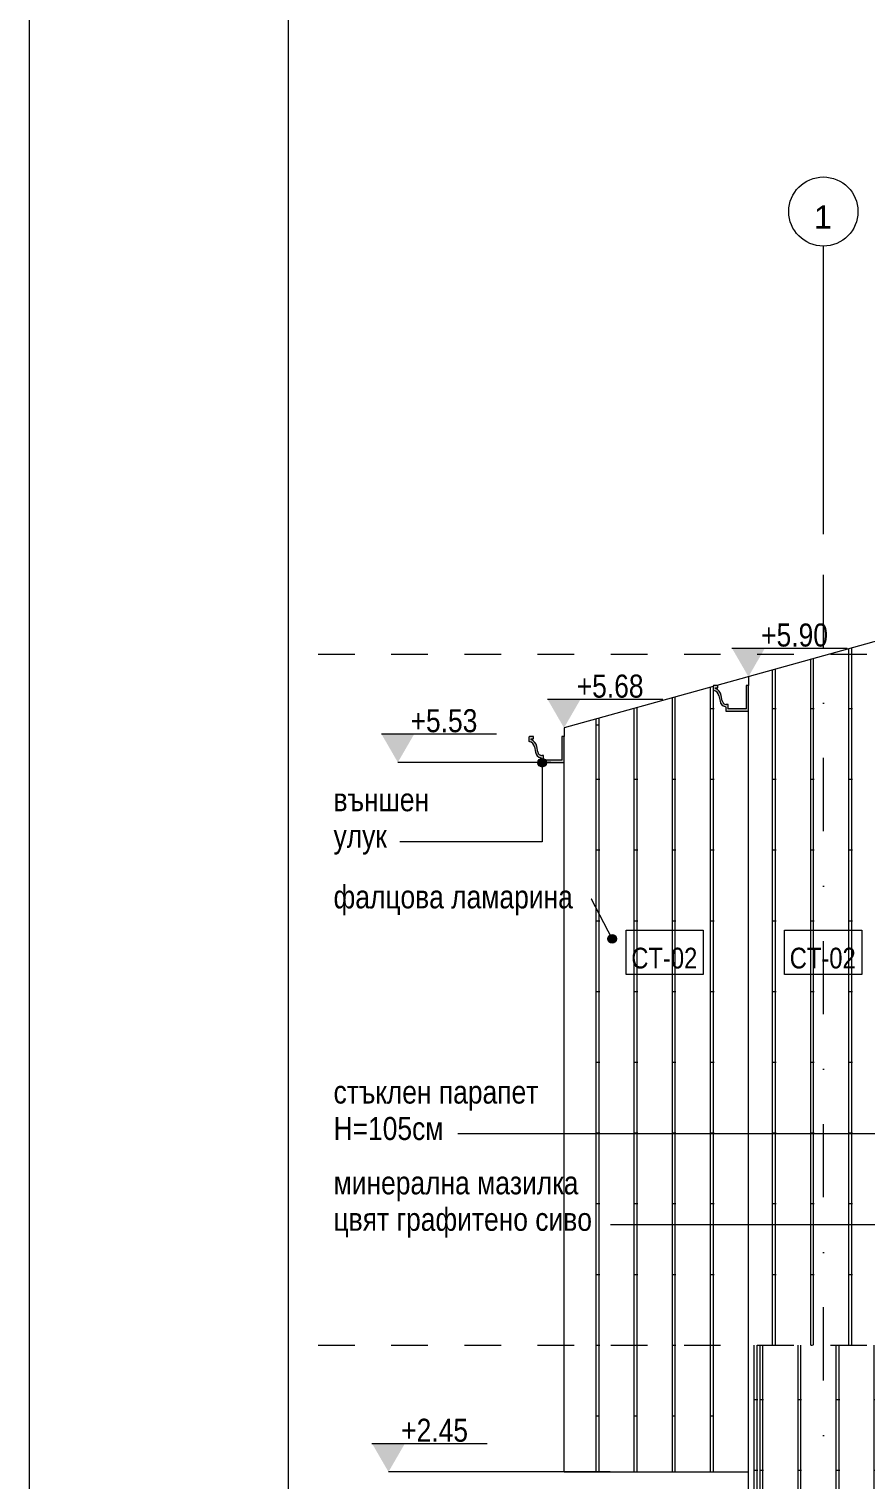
# Model space of a CAD drawing. Header units: centimetres. Extents: x 0 to 25250, y 0 to 2250.
# Drawn here: x 20750 to 21113, y 494 to 1124 of the extents above; entities that cross this region are included whole.
import ezdxf

# ---------------------------------------------------------------- set-up
doc = ezdxf.new("R2010")
doc.units = ezdxf.units.CM
doc.linetypes.add('24-View-3$0$Dash', pattern=[31.75, 15.875, -15.875])
doc.linetypes.add('24-View-3$0$Dash dot', pattern=[79.375, 31.75, -23.8125, 0, -23.8125])
for name, color, linetype, lineweight in [('A-ANNO-NOTE', 7, 'Continuous', 9), ('A-FLOR-LEVL', 7, 'Continuous', 9), ('A-ROOF', 7, 'Continuous', 9), ('A-ROOF-OTLN', 7, 'Continuous', 9), ('A-ROOF-PATT', 7, 'Continuous', 9), ('A-WALL', 7, 'Continuous', 9), ('A-WALL-IDEN', 7, 'Continuous', 9), ('A-WALL-PATT', 7, 'Continuous', 9), ('G-ANNO-DIMS', 7, 'Continuous', 9), ('G-ANNO-TEXT', 7, 'Continuous', 9), ('G-ANNO-TTLB', 7, 'Continuous', 9), ('S-GRID', 7, 'Continuous', 9), ('S-GRID-IDEN', 7, 'Continuous', 9)]:
    doc.layers.add(name, color=color, linetype=linetype, lineweight=lineweight)
doc.styles.add('24-View-3$0$Arial', font='arial.ttf', dxfattribs={"height": 10})
doc.styles.add('24-View-3$0$Arial Narrow', font='ARIALN.TTF', dxfattribs={"height": 10})
doc.styles.add('24-View-3$0$Arial Narrow_1', font='ARIALN.TTF', dxfattribs={"height": 9})
doc.styles.add('24-View-3$0$Arial Narrow_2', font='ARIALN.TTF', dxfattribs={"height": 10})

# ---------------------------------------------------------------- blocks, each defined once
blk = doc.blocks.new('TEC_ОФИЦИАЛНА РАМКА - TEC_ОФИЦИАЛНА РАМКА-2548457-СГРАДА ТИП III - ФАСАДИ')
at = {"layer": 'G-ANNO-TTLB'}
for p, q in [((-48.379, 40.554), (-48.379, -4.446)), ((-46.129, -4.146), (-46.129, 40.254))]:
    blk.add_line(p, q, dxfattribs=at)
blk = doc.blocks.new('Grid - TEC_GRID_CIRCLE-145857-ЮГ')
at = {"layer": 'S-GRID-IDEN'}
blk.add_circle((696.64, 792.09), 15, dxfattribs=at)
blk = doc.blocks.new('Spot Elevations - ELEVATION_PROJECT-150941-ЮГ')
at = {"layer": 'A-ANNO-NOTE'}
blk.add_hatch(color=256, dxfattribs=at).paths.add_polyline_path([(772.59, 642.39), (786.9, 642.39), (779.74, 630)])
blk.add_line((772.59, 642.39), (822.59, 642.39), dxfattribs=at)

msp = doc.modelspace()

# ---------------------------------------------------------------- block references
at = {"layer": 'G-ANNO-TTLB', "xscale": 50, "yscale": 50, "zscale": 50}
msp.add_blockref('TEC_ОФИЦИАЛНА РАМКА - TEC_ОФИЦИАЛНА РАМКА-2548457-СГРАДА ТИП III - ФАСАДИ', (23168.96, 222.31), dxfattribs=at)

# ---------------------------------------------------------------- next in the draw order: hatches: boundary and pattern name
at = {"layer": 'A-ROOF-PATT', "true_color": 0x8b8b8b}
h = msp.add_hatch(dxfattribs=at)
h.set_pattern_fill('FP3_32', color=252, style=0, pattern_type=2)
h.set_pattern_definition([(0, (20874.446, 852.922), (16.51, 30.709), [0.8382, -15.672]), (90, (20857.936, 852.922), (-16.51, 30.709), [30.709, 0]), (90, (20859.206, 852.922), (-16.51, 30.709), [30.709, 0])])
h.paths.add_polyline_path([(21062.08, 837.91), (21587.08, 983.51), (21587.08, 988.69), (21062.08, 843.1)])
h = msp.add_hatch(dxfattribs=at)
h.set_pattern_fill('FP3_33', color=252, style=0, pattern_type=2)
h.set_pattern_definition([(0, (20913.49, 852.922), (16.51, 30.709), [0.8382, -15.672]), (90, (20896.979, 852.922), (-16.51, 30.709), [30.709, 0]), (90, (20898.249, 852.922), (-16.51, 30.709), [30.709, 0])])
h.paths.add_polyline_path([(20982.08, 815.72), (21049.34, 834.38), (21049.08, 835.47), (21048.75, 836.07), (21048.28, 836.57), (21047.69, 836.94), (21047.04, 837.14), (21046.84, 837.34), (21046.84, 838.87), (20982.08, 820.91), (20982.08, 817.87)])
h.paths.add_polyline_path([(21050.31, 834.65), (21061.08, 837.63), (21061.08, 839.29), (21062.08, 839.3), (21062.08, 843.1), (21048.34, 839.29), (21048.79, 839.29), (21048.79, 838.29), (21047.84, 838.29), (21047.84, 837.96), (21048.75, 837.44), (21049.25, 837.01), (21049.75, 836.34), (21050.04, 835.75), (21050.28, 834.8)])
at = {"layer": 'A-ROOF-PATT', "lineweight": 5, "true_color": 0xc0c0c0}
for points in [[(21052.44, 828.1), (21062.08, 828.1), (21062.08, 839.29), (21061.08, 839.29), (21061.08, 829.1), (21053.24, 829.1), (21053.24, 831.08), (21052.04, 831.13), (21051.65, 831.28), (21051.3, 831.52), (21051.02, 831.84), (21050.83, 832.22), (21050.04, 835.75), (21049.69, 836.47), (21049.18, 837.09), (21048.56, 837.6), (21047.84, 837.96), (21047.84, 838.29), (21048.79, 838.29), (21048.79, 839.29), (21047.03, 839.28), (21046.84, 839.03), (21046.84, 837.34), (21047.04, 837.14), (21047.69, 836.94), (21048.28, 836.57), (21048.75, 836.07), (21049.08, 835.47), (21049.51, 833.59), (21049.92, 831.8), (21050.25, 831.2), (21050.73, 830.7), (21051.31, 830.33), (21052.17, 830.01), (21052.24, 829.86), (21052.24, 828.3)], [(20978.47, 805.91), (20982.08, 805.91), (20982.08, 817.1), (20981.08, 817.1), (20981.08, 806.91), (20973.24, 806.91), (20973.24, 808.89), (20972.04, 808.94), (20971.65, 809.09), (20971.3, 809.34), (20971.02, 809.66), (20970.83, 810.03), (20970.04, 813.56), (20969.69, 814.28), (20969.18, 814.91), (20968.56, 815.41), (20967.84, 815.77), (20967.84, 816.1), (20968.79, 816.1), (20968.79, 817.1), (20967.03, 817.09), (20966.84, 816.84), (20966.84, 815.16), (20967.04, 814.96), (20967.69, 814.75), (20968.28, 814.38), (20968.75, 813.88), (20969.08, 813.28), (20969.25, 812.61), (20969.92, 809.62), (20970.25, 809.01), (20970.73, 808.51), (20971.31, 808.15), (20972.17, 807.82), (20972.24, 807.68), (20972.24, 806.11), (20972.44, 805.91)]]:
    msp.add_hatch(color=9, dxfattribs=at).paths.add_polyline_path(points)
at = {"layer": 'A-WALL-PATT', "true_color": 0x8b8b8b}
h = msp.add_hatch(dxfattribs=at)
h.set_pattern_fill('FP3_36', color=252, style=0, pattern_type=2)
h.set_pattern_definition([(0, (21089.076, 552.922), (16.51, 30.709), [0.8382, -15.672]), (90, (21072.566, 552.922), (-16.51, 30.709), [30.709, 0]), (90, (21073.836, 552.922), (-16.51, 30.709), [30.709, 0])])
h.paths.add_polyline_path([(21067.08, 552.92), (21122.08, 552.92), (21122.08, 815.12), (21587.08, 944.07), (21587.08, 983.51), (21067.08, 839.3), (21067.08, 554.43)])
h = msp.add_hatch(dxfattribs=at)
h.set_pattern_fill('FP3_39', color=252, style=0, pattern_type=2)
h.set_pattern_definition([(0, (21078.59, 552.922), (16.51, 30.709), [0.8382, -15.672]), (90, (21062.079, 552.922), (-16.51, 30.709), [30.709, 0]), (90, (21063.349, 552.922), (-16.51, 30.709), [30.709, 0])])
h.paths.add_polyline_path([(21008.33, 497.92), (21062.08, 497.92), (21062.08, 828.1), (21052.44, 828.1), (21052.24, 828.3), (21052.21, 829.94), (21052.04, 830.1), (21051.31, 830.33), (21050.73, 830.7), (21050.24, 831.22), (21049.91, 831.84), (21049.51, 833.59), (21049.34, 834.38), (20987.08, 817.11), (20987.08, 497.92)])
h.paths.add_polyline_path([(21061.08, 829.1), (21061.08, 837.63), (21050.31, 834.65), (21050.83, 832.22), (21051.06, 831.8), (21051.31, 831.52), (21051.65, 831.28), (21052.24, 831.1), (21052.46, 831.08), (21053.24, 831.08), (21053.24, 829.1)])
h = msp.add_hatch(dxfattribs=at)
h.set_pattern_fill('FP3_38', color=252, style=0, pattern_type=2)
h.set_pattern_definition([(0, (21081.09, 252.922), (16.51, 30.709), [0.8382, -15.672]), (90, (21064.579, 252.922), (-16.51, 30.709), [30.709, 0]), (90, (21065.849, 252.922), (-16.51, 30.709), [30.709, 0])])
h.paths.add_polyline_path([(21067.08, 252.92), (21067.08, 552.92), (21062.08, 552.92), (21062.08, 252.92)])
h = msp.add_hatch(dxfattribs=at)
h.set_pattern_fill('FP3_37', color=252, style=0, pattern_type=2)
h.set_pattern_definition([(0, (21083.59, 252.922), (16.51, 30.709), [0.8382, -15.672]), (90, (21067.079, 252.922), (-16.51, 30.709), [30.709, 0]), (90, (21068.349, 252.922), (-16.51, 30.709), [30.709, 0])])
h.paths.add_polyline_path([(21067.08, 252.92), (21122.08, 252.92), (21122.08, 552.92), (21067.08, 552.92), (21067.08, 259.54)])
at = {"layer": 'G-ANNO-TEXT'}
h = msp.add_hatch(color=256, dxfattribs=at)
edge = h.paths.add_edge_path()
edge.add_arc((20972.58, 805.78), 1.88, 0, 360)
h = msp.add_hatch(color=256, dxfattribs=at)
edge = h.paths.add_edge_path()
edge.add_arc((21002.92, 729.33), 1.88, 0, 360)

# ---------------------------------------------------------------- next in the draw order: linework, layer by layer
at = {"layer": 'A-FLOR-LEVL', "linetype": '24-View-3$0$Dash'}
for p, q in [((20875.39, 852.92), (22739.49, 852.92)), ((20875.39, 552.92), (22739.49, 552.92))]:
    msp.add_line(p, q, dxfattribs=at)
at = {"layer": 'A-ROOF'}
for p, q in [((21587.08, 988.69), (21048.34, 839.29)), ((21046.84, 838.87), (20982.08, 820.91)), ((21062.08, 843.1), (21062.08, 839.29)), ((20982.08, 820.91), (20982.08, 817.1))]:
    msp.add_line(p, q, dxfattribs=at)
at = {"layer": 'A-ROOF-OTLN'}
for p, q in [((21046.84, 839.03), (21046.84, 837.34)), ((21048.79, 839.29), (21047.1, 839.29)), ((21047.84, 837.96), (21047.84, 838.29)), ((21047.84, 838.29), (21048.79, 838.29)), ((21048.79, 838.29), (21048.79, 839.29)), ((21062.08, 839.29), (21061.08, 839.29)), ((21061.08, 839.29), (21061.08, 829.1)), ((21062.08, 828.1), (21062.08, 839.29)), ((21049.25, 834.8), (21049.75, 832.47)), ((21050.74, 832.63), (21050.24, 834.97)), ((21052.24, 829.86), (21052.24, 828.3)), ((21052.44, 828.1), (21062.08, 828.1)), ((21053.24, 831.08), (21052.46, 831.08)), ((21053.24, 829.1), (21053.24, 831.08)), ((21061.08, 829.1), (21053.24, 829.1)), ((20966.84, 816.84), (20966.84, 815.16)), ((20968.79, 817.1), (20967.1, 817.1)), ((20967.84, 815.77), (20967.84, 816.1)), ((20967.84, 816.1), (20968.79, 816.1)), ((20968.79, 816.1), (20968.79, 817.1)), ((20969.25, 812.61), (20969.75, 810.28)), ((20970.74, 810.44), (20970.24, 812.78)), ((20982.08, 817.1), (20981.08, 817.1)), ((20981.08, 817.1), (20981.08, 806.91)), ((20982.08, 805.91), (20982.08, 817.1)), ((20972.24, 807.68), (20972.24, 806.11)), ((20973.24, 808.89), (20972.46, 808.89)), ((20973.24, 806.91), (20973.24, 808.89)), ((20981.08, 806.91), (20973.24, 806.91)), ((20972.44, 805.91), (20982.08, 805.91))]:
    msp.add_line(p, q, dxfattribs=at)
for centre, radius, start, end in [((21047.1, 839.03), 0.261, 90, 180), ((21047.1, 839.03), 0.261, 105, 180), ((21047.1, 839.03), 0.261, 105, 180), ((21047.1, 839.03), 0.261, 105, 180), ((21046.54, 834.46), 3.73, 7.88319, 69.67775), ((21047.04, 837.34), 0.2, 180, 270), ((21047.04, 837.34), 0.2, 180, 270), ((21046.54, 834.46), 2.73, 7.19053, 79.53632), ((21052.46, 832.81), 2.73, 187.19053, 259.53632), ((21052.46, 832.81), 1.73, 185.9625, 270), ((21051.91, 829.79), 0.333, 11.94665, 81.25894), ((21052.44, 828.3), 0.2, 180, 270), ((21052.44, 828.3), 0.2, 180, 270), ((20967.1, 816.84), 0.261, 90, 180), ((20967.1, 816.84), 0.261, 105, 180), ((20967.1, 816.84), 0.261, 105, 180), ((20967.1, 816.84), 0.261, 105, 180), ((20967.04, 815.16), 0.2, 180, 270), ((20967.04, 815.16), 0.2, 180, 270), ((20967.04, 815.16), 0.2, 180, 270), ((20967.04, 815.16), 0.2, 180, 270), ((20966.54, 812.27), 2.73, 7.19053, 79.53632), ((20966.54, 812.27), 3.73, 7.88319, 69.67775), ((20972.46, 810.62), 2.73, 187.19053, 259.53632), ((20972.46, 810.62), 1.73, 185.9625, 270), ((20971.91, 807.61), 0.333, 11.94665, 81.25894), ((20972.44, 806.11), 0.2, 180, 270), ((20972.44, 806.11), 0.2, 180, 270), ((20972.44, 806.11), 0.2, 180, 270), ((20972.44, 806.11), 0.2, 180, 270)]:
    msp.add_arc(centre, radius, start, end, dxfattribs=at)
at = {"layer": 'A-WALL'}
for p, q in [((21062.08, 252.92), (21062.08, 828.1)), ((20982.08, 497.92), (20982.08, 805.91)), ((20982.08, 497.92), (21062.08, 497.92))]:
    msp.add_line(p, q, dxfattribs=at)
at = {"layer": 'A-WALL-IDEN', "flags": 128}
for points in [[(21009.04, 733.08), (21042.49, 733.08), (21042.49, 713.88), (21009.04, 713.88)], [(21077.76, 733.08), (21111.21, 733.08), (21111.21, 713.88), (21077.76, 713.88)]]:
    msp.add_lwpolyline(points, close=True, dxfattribs=at)
at = {"layer": 'G-ANNO-DIMS'}
for p, q in [((20929.81, 805.91), (20909.99, 805.91)), ((20976.33, 805.91), (20929.81, 805.91)), ((20940.83, 497.92), (20905.93, 497.92)), ((21002.08, 497.92), (20940.83, 497.92))]:
    msp.add_line(p, q, dxfattribs=at)
at = {"layer": 'G-ANNO-TEXT'}
for p, q in [((20972.58, 805.78), (20972.58, 771.49)), ((20943.7, 771.49), (20910.91, 771.49)), ((20972.58, 771.49), (20943.7, 771.49)), ((20993.98, 746.53), (20993.92, 746.53)), ((21002.92, 729.33), (20993.98, 746.53)), ((20988.94, 644.6), (20936.04, 644.6)), ((21177.62, 644.6), (20988.94, 644.6)), ((21017.4, 605.19), (21002.19, 605.19)), ((21156.17, 605.19), (21017.4, 605.19))]:
    msp.add_line(p, q, dxfattribs=at)
for centre in [(20972.58, 805.78), (21002.92, 729.33)]:
    msp.add_circle(centre, 1.88, dxfattribs=at)
at = {"layer": 'S-GRID', "color": 1, "lineweight": 18, "true_color": 0xff0000}
msp.add_line((21094.58, 905.01), (21094.58, 1030.01), dxfattribs=at)
at = {"layer": 'S-GRID', "color": 1, "linetype": '24-View-3$0$Dash dot', "lineweight": 18, "true_color": 0xff0000}
msp.add_line((21094.58, 299.22), (21094.58, 905.01), dxfattribs=at)

# ---------------------------------------------------------------- next in the draw order: block references
at = {"layer": 'G-ANNO-DIMS'}
for p in [(20282.34, 213.1), (20202.34, 190.91), (20130.25, 175.91), (20126.19, -132.08)]:
    msp.add_blockref('Spot Elevations - ELEVATION_PROJECT-150941-ЮГ', p, dxfattribs=at)
at = {"layer": 'S-GRID-IDEN'}
msp.add_blockref('Grid - TEC_GRID_CIRCLE-145857-ЮГ', (20397.94, 252.92), dxfattribs=at)

# ---------------------------------------------------------------- next in the draw order: texts
at = {"layer": 'A-WALL-IDEN', "char_height": 9, "width": 28.45, "attachment_point": 5, "line_spacing_factor": 0.949189, "style": '24-View-3$0$Arial Narrow_1'}
for insert in [(21025.59, 720.89), (21094.31, 720.89)]:
    msp.add_mtext('\\pt25.00002,50.00004,74.99997,99.99999,125.00001,150.00003,174.99996,199.99998,225,250.00002,275.00004,299.99997,324.99999,350.00001,375.00003,399.99996,424.99998,450,475.00002,500.00004,524.99997,549.99999,575.00001,600.00003,624.99996,649.99998,675,700.00002,725.00004,749.99997,774.99999,800.00001;{\\fArial Narrow|b0|i0|c204|p34;СТ}-02', dxfattribs=dict(at, insert=insert))
at = {"layer": 'G-ANNO-DIMS', "char_height": 10, "width": 34.7536, "attachment_point": 1, "line_spacing_factor": 0.974696, "style": '24-View-3$0$Arial Narrow'}
for s, insert in [('+5.90', (21067.6, 866.19)), ('+5.68', (20987.6, 844)), ('+5.53', (20915.51, 829)), ('+2.45', (20911.45, 521.01))]:
    msp.add_mtext(s, dxfattribs=dict(at, insert=insert))
at = {"layer": 'G-ANNO-TEXT', "char_height": 10, "attachment_point": 1, "line_spacing_factor": 0.949189, "style": '24-View-3$0$Arial Narrow_2'}
for s, insert, width in [('\\pt15,30,45,60,75,90,105,120,135,150,165,180,195,210,225,240,255,270,285,300,315,330,345,360,375,390,405,420,435,450,465,480;{\\fArial Narrow|b0|i0|c204|p34;външен улук}', (20882.1, 794.7), 56.55), ('\\pt15,30,45,60,75,90,105,120,135,150,165,180,195,210,225,240,255,270,285,300,315,330,345,360,375,390,405,420,435,450,465,480;{\\fArial Narrow|b0|i0|c204|p34;фалцова ламарина}', (20882.1, 752.54), 106.8), ('\\pt15,30,45,60,75,90,105,120,135,150,165,180,195,210,225,240,255,270,285,300,315,330,345,360,375,390,405,420,435,450,465,480;{\\fArial Narrow|b0|i0|c204|p34;стъклен парапет Н}=105{\\fArial Narrow|b0|i0|c204|p34;см}', (20882.1, 667.81), 101.85), ('\\pt15,30,45,60,75,90,105,120,135,150,165,180,195,210,225,240,255,270,285,300,315,330,345,360,375,390,405,420,435,450,465,480;{\\fArial Narrow|b0|i0|c204|p34;минерална мазилка цвят графитено сиво}', (20882.1, 628.4), 130.3)]:
    msp.add_mtext(s, dxfattribs=dict(at, insert=insert, width=width))
at = {"layer": 'S-GRID-IDEN', "insert": (21094.42, 1042.63), "char_height": 10, "width": 8.25, "attachment_point": 5, "line_spacing_factor": 0.936439, "style": '24-View-3$0$Arial'}
msp.add_mtext('\\pt50,100,150,200,250,300,350,400,450,500,550,600,650,700,750,800,850,900,950,1000,1050,1100,1150,1200,1250,1300,1350,1400,1450,1500,1550,1600;1', dxfattribs=at)

doc.saveas('drawing.dxf')
